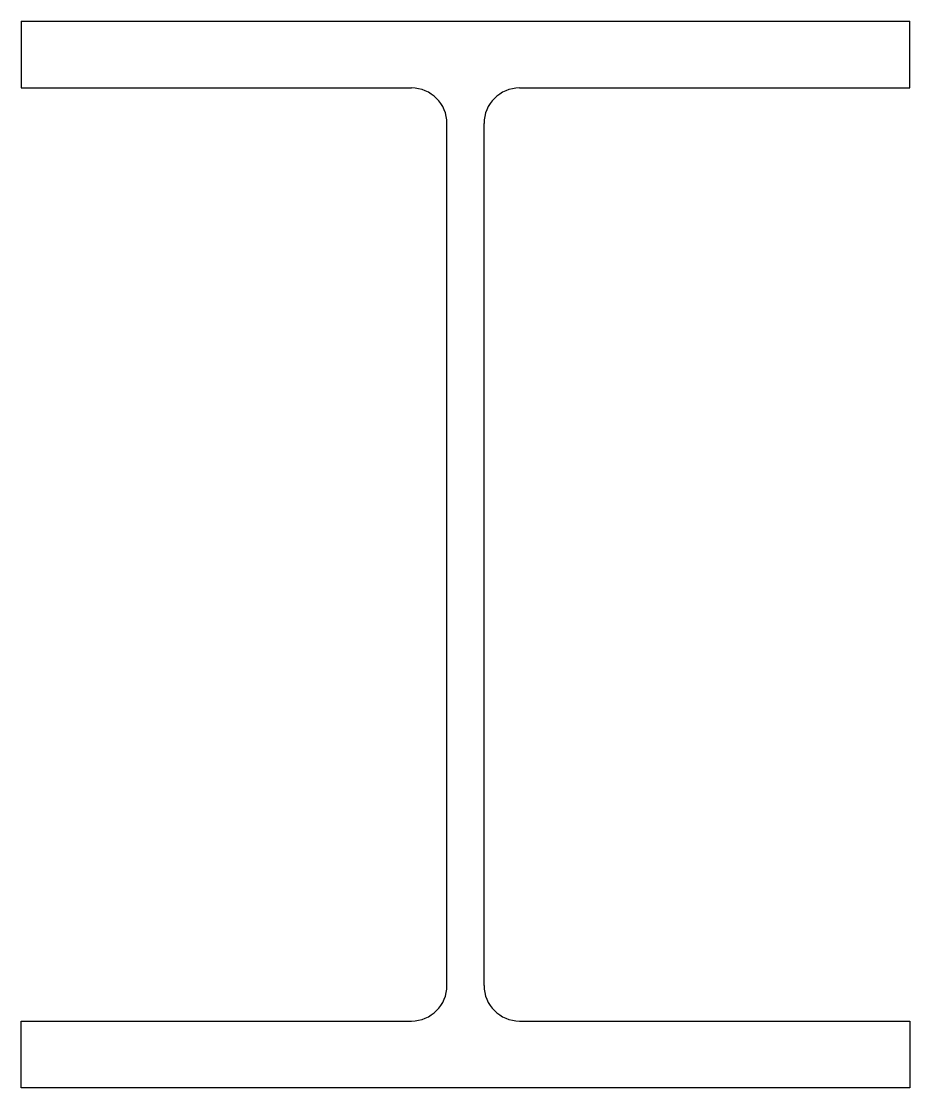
# Model space of a CAD drawing. Extents: x -150 to 150, y 0 to 360.
import ezdxf

# ---------------------------------------------------------------- set-up
doc = ezdxf.new("R2010")
doc.units = 0

msp = doc.modelspace()

# ---------------------------------------------------------------- linework, layer by layer
for p, q in [((-150, 360), (-150, 337.5)), ((-150, 360), (150, 360)), ((150, 337.5), (150, 360)), ((-150, 337.5), (-18.25, 337.5)), ((18.25, 337.5), (150, 337.5)), ((-6.25, 34.5), (-6.25, 325.5)), ((6.25, 34.5), (6.25, 325.5)), ((-150, 0), (-150, 22.5)), ((-150, 22.5), (-18.25, 22.5)), ((18.25, 22.5), (150, 22.5)), ((150, 22.5), (150, 0)), ((150, 0), (-150, 0))]:
    msp.add_line(p, q)
for centre, start, end in [((-18.25, 325.5), 0, 90), ((18.25, 325.5), 90, 180), ((-18.25, 34.5), 270, 0), ((18.25, 34.5), 180, 270)]:
    msp.add_arc(centre, 12, start, end)

doc.saveas('drawing.dxf')
